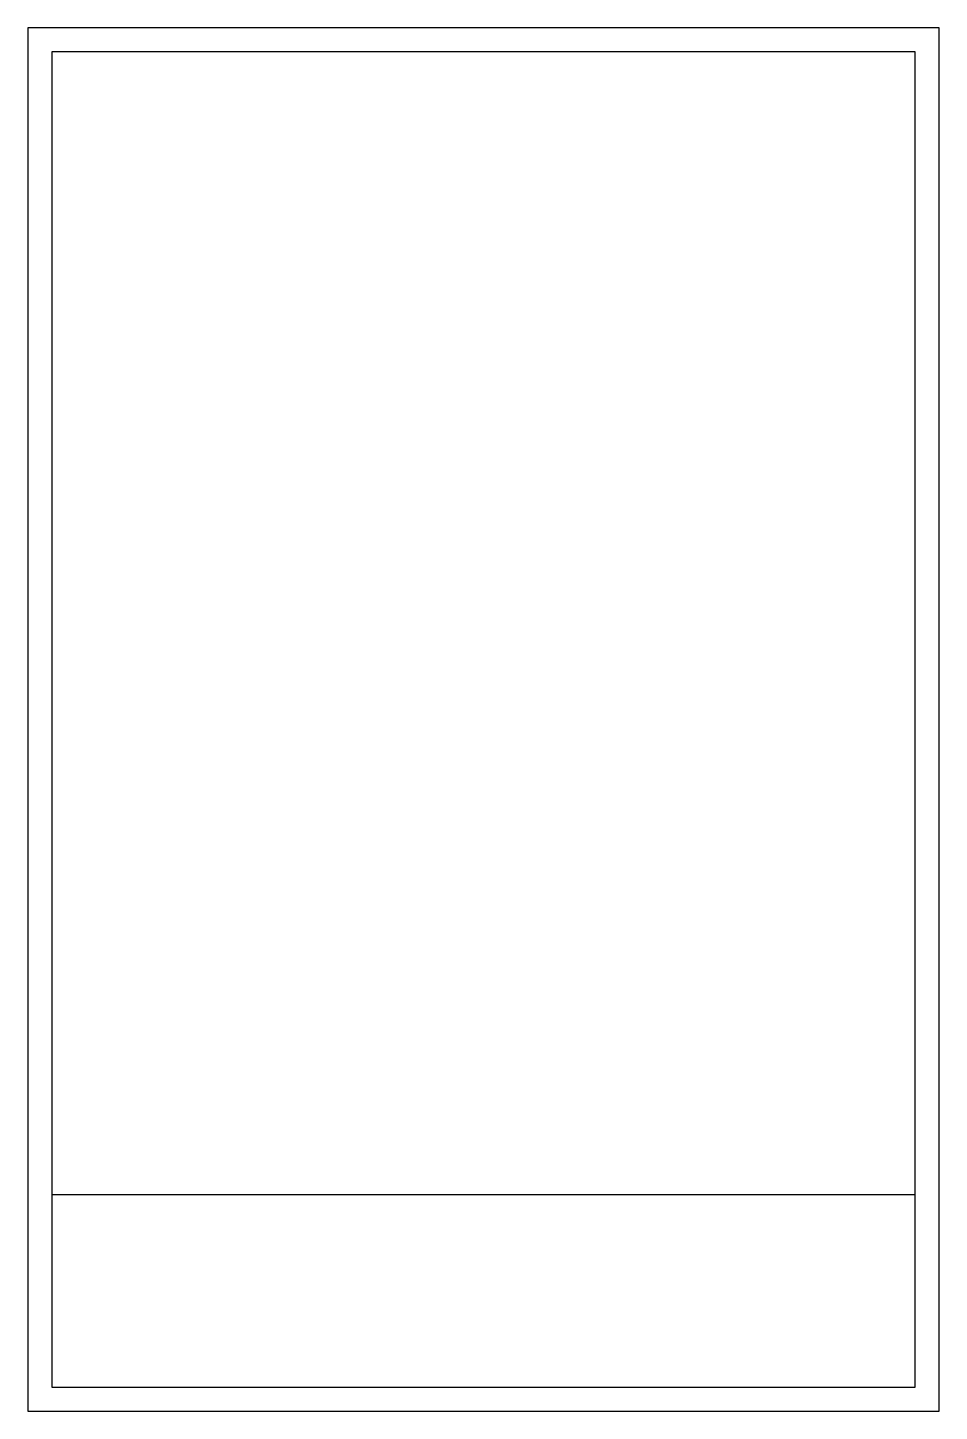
# Model space of a CAD drawing. Extents: x 16 to 205, y 5 to 292.
import ezdxf

# ---------------------------------------------------------------- set-up
doc = ezdxf.new("R2010")
doc.units = 0
doc.header["$LTSCALE"] = 10
doc.layers.add('CONST', color=7, linetype='CONTINUOUS')

msp = doc.modelspace()

# ---------------------------------------------------------------- linework, layer by layer
at = {"layer": 'CONST', "color": 0, "linetype": 'CONTINUOUS'}
msp.add_line((21, 50), (200, 50), dxfattribs=at)
for points in [[(16, 292), (16, 5), (205, 5), (205, 292)], [(21, 287), (21, 10), (200, 10), (200, 287)]]:
    msp.add_lwpolyline(points, close=True, dxfattribs=at)

doc.saveas('drawing.dxf')
